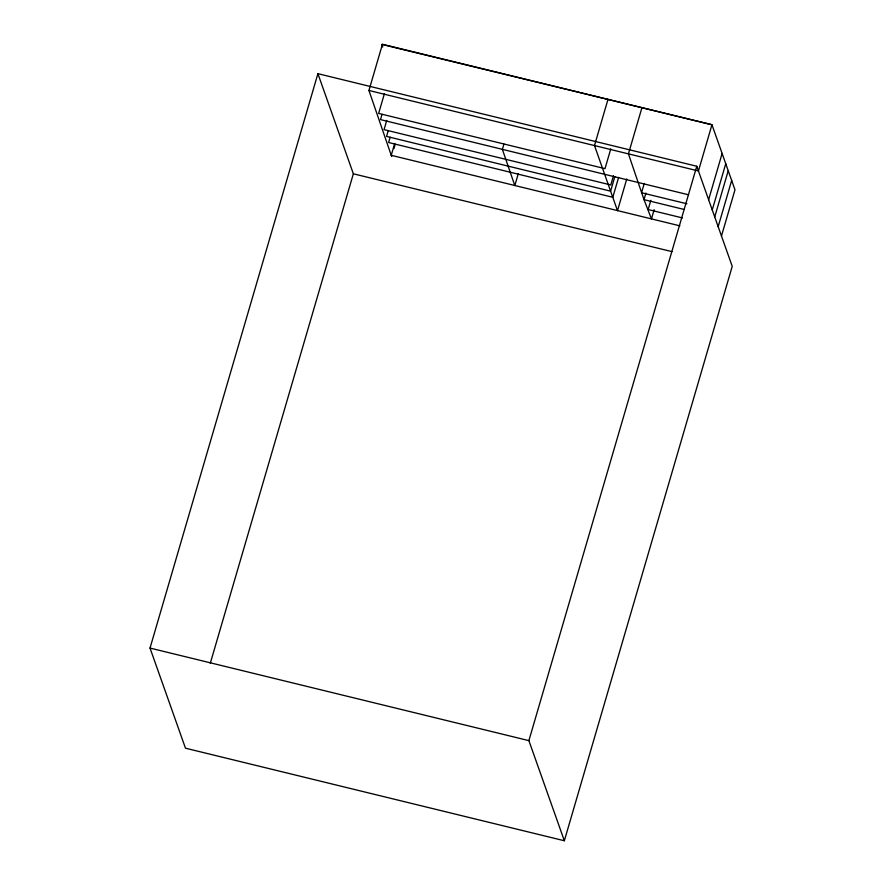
<?xml version="1.0" encoding="UTF-8"?>
<svg xmlns="http://www.w3.org/2000/svg" width="885" height="885" viewBox="0 0 885 885"><rect width="100%" height="100%" fill="white"/><g stroke="black" fill="none" stroke-linecap="round" stroke-linejoin="round"><path stroke-width="1.33" d="M150.019 648.074L317.903 73.676L696.772 166.247L732.227 266.363L564.342 840.75L185.474 748.19L150.019 648.074L528.887 740.634L564.342 840.75M391.657 156.501L368.934 90.469L382.453 44.25L711.949 124.752L734.981 189.788L721.474 236.007M210.287 663.285L353.358 173.803L317.903 73.676M384.433 93.611L378.636 113.424L604.997 168.648L610.794 148.835M382.043 114.32L380.506 119.608L688.53 194.788M386.756 120.393L384.057 129.641L610.772 184.954L613.471 175.706M388.095 131.135L386.557 136.412L610.606 191.16L617.498 210.674L626.757 178.98M390.152 137.23L388.615 142.507L612.796 197.289L618.593 177.476M394.71 143.436L391.236 155.317L679.857 225.83M393.969 148.58L395.13 144.62M503.93 144.1L502.381 149.388L514.816 185.584L518.289 173.703M607.995 99.352L594.488 145.571L610.606 191.16L614.843 176.635M641.946 107.649L628.438 153.868L644.003 199.656L651.46 218.894L654.17 209.656M644.258 183.494L641.559 192.742L686.904 203.771M645.939 193.063L644.003 199.656L684.039 209.446M650.851 200.309L648.152 209.546L682.501 217.942M528.887 740.634L696.772 166.247M708.619 199.689L722.127 153.47M712.248 209.933L725.755 163.714M714.726 216.936L728.233 170.728M718.166 226.648L731.674 180.44M368.934 90.469L698.442 170.971L711.949 124.752L381.844 44.427L382.751 47.005M353.358 173.803L671.981 251.639"/></g></svg>
